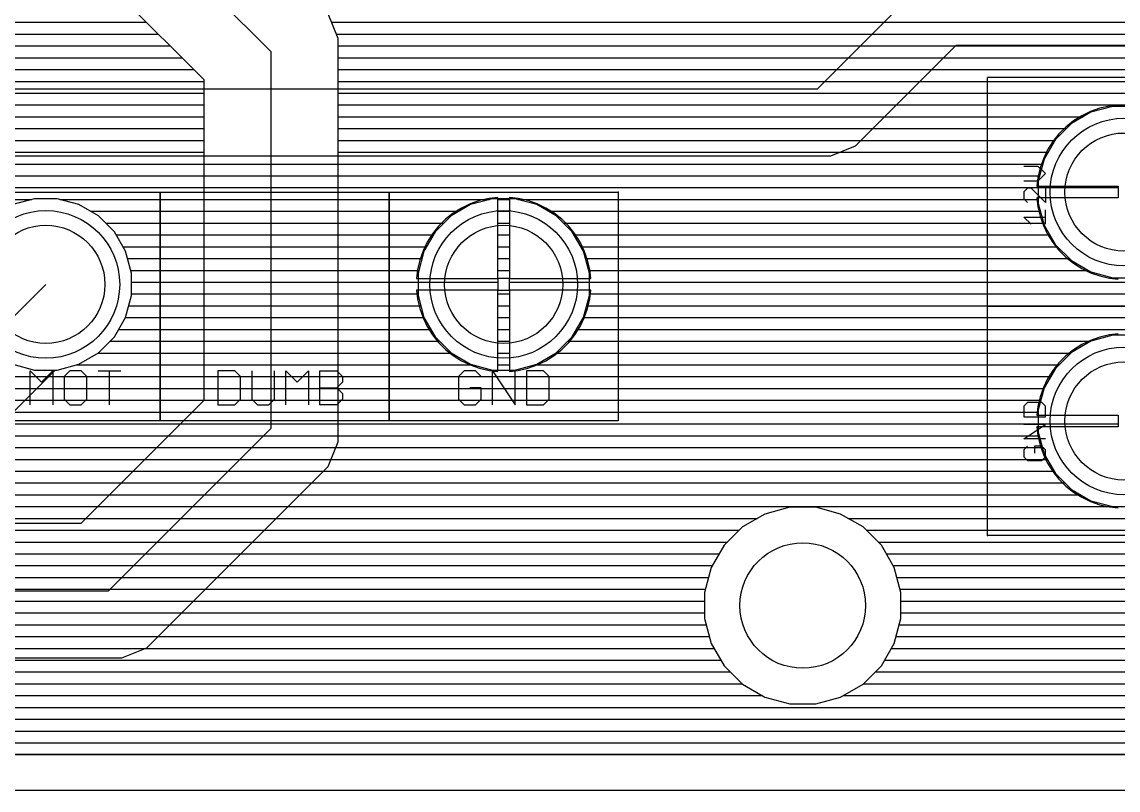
# Model space of a CAD drawing. Extents: x 0 to 5.05, y 0 to 8.75.
# Drawn here: x 1.693 to 3.177, y 0 to 1.04 of the extents above; entities that cross this region are included whole.
import ezdxf

# ---------------------------------------------------------------- set-up
doc = ezdxf.new("R2010")
doc.units = 0
for name, color, linetype in [('1', 22, 'CONTINUOUS'), ('16', 175, 'CONTINUOUS'), ('17', 82, 'CONTINUOUS'), ('20', 6, 'CONTINUOUS'), ('21', 253, 'CONTINUOUS'), ('23', 7, 'CONTINUOUS'), ('44', 253, 'CONTINUOUS'), ('51', 253, 'CONTINUOUS')]:
    doc.layers.add(name, color=color, linetype=linetype)

# ---------------------------------------------------------------- blocks, each defined once
blk = doc.blocks.new('ROUNDP')
blk.add_circle((0, 0), 0.5)

msp = doc.modelspace()

# ---------------------------------------------------------------- linework, layer by layer
at = {"layer": '1'}
for p, q in [((2.03, 1), (1.725, 1.305)), ((1.712307, 1.189), (1.939, 0.962307)), ((1.055714, 1.04), (1.861307, 1.04)), ((2.121, 1.018101), (2.107146, 1.051547)), ((2.111929, 1.04), (4.334, 1.04)), ((1.060001, 1.024), (1.877307, 1.024)), ((2.118556, 1.024), (4.334, 1.024)), ((2.121, 0.471899), (2.121, 1.018101)), ((1.061, 1.008), (1.893307, 1.008)), ((2.03, 0.49), (2.03, 1)), ((2.121, 1.008), (4.334, 1.008)), ((1.061, 0.992), (1.909307, 0.992)), ((2.121, 0.992), (4.334, 0.992)), ((1.057321, 0.976), (1.925307, 0.976)), ((2.121, 0.976), (4.334, 0.976)), ((1.052964, 0.96), (1.939, 0.96)), ((1.939, 0.962307), (1.939, 0.527693)), ((2.121, 0.96), (4.334, 0.96)), ((1.043727, 0.944), (1.939, 0.944)), ((2.121, 0.944), (4.334, 0.944)), ((1.032049, 0.928), (1.939, 0.928)), ((2.121, 0.928), (4.334, 0.928)), ((3.152282, 0.923567), (3.139772, 0.919189)), ((3.165203, 0.926516), (3.152282, 0.923567)), ((3.177, 0.927845), (3.165203, 0.926516)), ((1.015919, 0.912), (1.939, 0.912)), ((2.121, 0.912), (3.125541, 0.912)), ((3.116609, 0.906388), (3.106247, 0.898124)), ((3.127831, 0.913439), (3.116609, 0.906388)), ((3.139772, 0.919189), (3.127831, 0.913439)), ((0.986396, 0.896), (1.939, 0.896)), ((2.121, 0.896), (3.104123, 0.896)), ((3.106247, 0.898124), (3.096876, 0.888753)), ((0.568693, 0.88), (1.939, 0.88)), ((2.121, 0.88), (3.089896, 0.88)), ((3.088612, 0.878391), (3.081561, 0.867169)), ((3.096876, 0.888753), (3.088612, 0.878391)), ((0.552693, 0.864), (1.939, 0.864)), ((2.121, 0.864), (3.080035, 0.864)), ((3.081561, 0.867169), (3.07581, 0.855228)), ((0.536693, 0.848), (1.939, 0.848)), ((2.121, 0.848), (3.073281, 0.848)), ((3.07581, 0.855228), (3.071433, 0.842718)), ((0.520693, 0.832), (1.939, 0.832)), ((2.121, 0.832), (3.068987, 0.832)), ((3.071433, 0.842718), (3.068484, 0.829797)), ((3.068484, 0.829797), (3.067155, 0.818)), ((3.067155, 0.818), (3.176999, 0.818)), ((3.176999, 0.818), (3.176999, 0.802)), ((0.661422, 0.816), (1.939, 0.816)), ((2.121, 0.816), (3.176999, 0.816)), ((3.176999, 0.802), (3.067155, 0.802)), ((3.067155, 0.802), (3.068484, 0.790203)), ((0.68809, 0.8), (1.705997, 0.8)), ((1.709728, 0.801), (1.680226, 0.793095)), ((1.740272, 0.801), (1.709728, 0.801)), ((1.769774, 0.793095), (1.740272, 0.801)), ((1.744003, 0.8), (1.939, 0.8)), ((1.796226, 0.777823), (1.769774, 0.793095)), ((2.121, 0.8), (2.325997, 0.8)), ((2.300226, 0.793095), (2.273774, 0.777823)), ((2.329728, 0.801), (2.300226, 0.793095)), ((2.360272, 0.801), (2.329728, 0.801)), ((2.389774, 0.793095), (2.360272, 0.801)), ((2.364003, 0.8), (3.06738, 0.8)), ((2.416226, 0.777823), (2.389774, 0.793095)), ((3.068484, 0.790203), (3.071433, 0.777282)), ((1.785527, 0.784), (1.939, 0.784)), ((1.817823, 0.756226), (1.796226, 0.777823)), ((2.121, 0.784), (2.284473, 0.784)), ((2.273774, 0.777823), (2.252177, 0.756226)), ((2.405527, 0.784), (3.0699, 0.784)), ((2.437823, 0.756226), (2.416226, 0.777823)), ((3.071433, 0.777282), (3.07581, 0.764772)), ((1.806049, 0.768), (1.939, 0.768)), ((2.121, 0.768), (2.263951, 0.768)), ((2.426049, 0.768), (3.074681, 0.768)), ((3.07581, 0.764772), (3.081561, 0.752831)), ((1.833095, 0.729774), (1.817823, 0.756226)), ((1.820263, 0.752), (1.939, 0.752)), ((2.121, 0.752), (2.249737, 0.752)), ((2.252177, 0.756226), (2.236905, 0.729774)), ((2.453095, 0.729774), (2.437823, 0.756226)), ((2.440263, 0.752), (3.082083, 0.752)), ((3.081561, 0.752831), (3.088612, 0.741609)), ((1.8295, 0.736), (1.939, 0.736)), ((1.841, 0.700272), (1.833095, 0.729774)), ((2.121, 0.736), (2.2405, 0.736)), ((2.236905, 0.729774), (2.229, 0.700272)), ((2.4495, 0.736), (3.093085, 0.736)), ((2.461, 0.700272), (2.453095, 0.729774)), ((3.088612, 0.741609), (3.096876, 0.731247)), ((3.096876, 0.731247), (3.106247, 0.721876)), ((1.835714, 0.72), (1.939, 0.72)), ((2.121, 0.72), (2.234286, 0.72)), ((2.455714, 0.72), (3.108599, 0.72)), ((3.106247, 0.721876), (3.116609, 0.713612)), ((3.116609, 0.713612), (3.127831, 0.706561)), ((1.840001, 0.704), (1.939, 0.704)), ((1.841, 0.669728), (1.841, 0.700272)), ((2.121, 0.704), (2.229999, 0.704)), ((2.229, 0.700272), (2.229, 0.669728)), ((2.460001, 0.704), (3.133149, 0.704)), ((2.461, 0.669728), (2.461, 0.700272)), ((3.127831, 0.706561), (3.139772, 0.70081)), ((3.139772, 0.70081), (3.152282, 0.696433)), ((1.51, 0.47), (1.725, 0.685)), ((1.841, 0.688), (1.939, 0.688)), ((2.121, 0.688), (2.229, 0.688)), ((2.461, 0.688), (4.334, 0.688)), ((3.152282, 0.696433), (3.165203, 0.693484)), ((3.165203, 0.693484), (3.177, 0.692155)), ((1.833095, 0.640226), (1.841, 0.669728)), ((1.841, 0.672), (1.939, 0.672)), ((2.121, 0.672), (2.229, 0.672)), ((2.229, 0.669728), (2.236905, 0.640226)), ((2.453095, 0.640226), (2.461, 0.669728)), ((2.461, 0.672), (4.334, 0.672)), ((1.837321, 0.656), (1.939, 0.656)), ((2.121, 0.656), (2.232678, 0.656)), ((2.457321, 0.656), (4.334, 0.656)), ((1.817823, 0.613774), (1.833095, 0.640226)), ((1.832964, 0.64), (1.939, 0.64)), ((2.121, 0.64), (2.237035, 0.64)), ((2.236905, 0.640226), (2.252177, 0.613774)), ((2.437823, 0.613774), (2.453095, 0.640226)), ((2.452964, 0.64), (4.334, 0.64)), ((1.823727, 0.624), (1.939, 0.624)), ((2.121, 0.624), (2.246273, 0.624)), ((2.443727, 0.624), (4.334, 0.624)), ((1.796226, 0.592177), (1.817823, 0.613774)), ((2.252177, 0.613774), (2.273774, 0.592177)), ((2.416226, 0.592177), (2.437823, 0.613774)), ((3.169728, 0.616), (3.140226, 0.608095)), ((3.200272, 0.616), (3.169728, 0.616)), ((1.812049, 0.608), (1.939, 0.608)), ((2.121, 0.608), (2.257951, 0.608)), ((2.432049, 0.608), (3.140062, 0.608)), ((3.140226, 0.608095), (3.113774, 0.592823)), ((1.769774, 0.576905), (1.796226, 0.592177)), ((1.795919, 0.592), (1.939, 0.592)), ((2.121, 0.592), (2.274081, 0.592)), ((2.273774, 0.592177), (2.300226, 0.576905)), ((2.389774, 0.576905), (2.416226, 0.592177)), ((2.415919, 0.592), (3.112951, 0.592)), ((3.113774, 0.592823), (3.092177, 0.571226)), ((1.561547, 0.392854), (1.737693, 0.569)), ((1.737693, 0.569), (1.740272, 0.569)), ((1.740272, 0.569), (1.769774, 0.576905)), ((1.766396, 0.576), (1.939, 0.576)), ((2.121, 0.576), (2.303604, 0.576)), ((2.300226, 0.576905), (2.329728, 0.569)), ((2.329728, 0.569), (2.360272, 0.569)), ((2.360272, 0.569), (2.389774, 0.576905)), ((2.386396, 0.576), (3.096951, 0.576)), ((3.092177, 0.571226), (3.076905, 0.544774)), ((1.728693, 0.56), (1.939, 0.56)), ((2.121, 0.56), (3.085696, 0.56)), ((1.712693, 0.544), (1.939, 0.544)), ((2.121, 0.544), (3.076698, 0.544)), ((3.076905, 0.544774), (3.069, 0.515272)), ((1.696693, 0.528), (1.939, 0.528)), ((1.939, 0.527693), (1.772307, 0.361)), ((2.121, 0.528), (3.072411, 0.528)), ((1.680693, 0.512), (1.923307, 0.512)), ((2.121, 0.512), (3.069, 0.512)), ((3.069, 0.515272), (3.069, 0.484728)), ((1.664693, 0.496), (1.907307, 0.496)), ((1.81, 0.27), (2.03, 0.49)), ((2.121, 0.496), (3.069, 0.496)), ((1.648693, 0.48), (1.891307, 0.48)), ((2.121, 0.48), (3.070267, 0.48)), ((3.069, 0.484728), (3.076905, 0.455226)), ((1.632693, 0.464), (1.875307, 0.464)), ((2.107146, 0.438453), (2.121, 0.471899)), ((2.117728, 0.464), (3.074554, 0.464)), ((1.616693, 0.448), (1.859307, 0.448)), ((2.111101, 0.448), (3.081077, 0.448)), ((3.076905, 0.455226), (3.092177, 0.428774)), ((1.600693, 0.432), (1.843307, 0.432)), ((1.861547, 0.192854), (2.107146, 0.438453)), ((2.100693, 0.432), (3.090314, 0.432)), ((1.584693, 0.416), (1.827307, 0.416)), ((2.084693, 0.416), (3.104951, 0.416)), ((3.092177, 0.428774), (3.113774, 0.407177)), ((3.113774, 0.407177), (3.140226, 0.391905)), ((1.568693, 0.4), (1.811307, 0.4)), ((2.068693, 0.4), (3.126205, 0.4)), ((3.140226, 0.391905), (3.169728, 0.384)), ((1.540172, 0.384), (1.795307, 0.384)), ((2.052693, 0.384), (3.169728, 0.384)), ((2.698664, 0.373936), (2.668336, 0.356426)), ((2.73249, 0.383), (2.698664, 0.373936)), ((2.76751, 0.383), (2.73249, 0.383)), ((2.801336, 0.373936), (2.76751, 0.383)), ((2.831664, 0.356426), (2.801336, 0.373936)), ((3.169728, 0.384), (3.200272, 0.384)), ((0.529688, 0.368), (1.779307, 0.368)), ((1.772307, 0.361), (0.5369, 0.361)), ((2.036693, 0.368), (2.688382, 0.368)), ((2.668336, 0.356426), (2.643573, 0.331664)), ((2.811618, 0.368), (4.738382, 0.368)), ((2.856426, 0.331664), (2.831664, 0.356426)), ((2.020693, 0.352), (2.66391, 0.352)), ((2.83609, 0.352), (4.71391, 0.352)), ((2.004693, 0.336), (2.64791, 0.336)), ((2.643573, 0.331664), (2.626064, 0.301336)), ((2.85209, 0.336), (4.69791, 0.336)), ((2.873936, 0.301336), (2.856426, 0.331664)), ((1.988693, 0.32), (2.636839, 0.32)), ((2.863161, 0.32), (4.686839, 0.32)), ((1.972693, 0.304), (2.627602, 0.304)), ((2.626064, 0.301336), (2.617, 0.26751)), ((2.872398, 0.304), (4.677602, 0.304)), ((2.883, 0.26751), (2.873936, 0.301336)), ((1.956693, 0.288), (2.62249, 0.288)), ((2.87751, 0.288), (4.67249, 0.288)), ((0.5, 0.27), (1.81, 0.27)), ((1.940693, 0.272), (2.618203, 0.272)), ((2.617, 0.26751), (2.617, 0.23249)), ((2.881797, 0.272), (4.668203, 0.272)), ((2.883, 0.23249), (2.883, 0.26751)), ((1.924693, 0.256), (2.617, 0.256)), ((2.883, 0.256), (4.667, 0.256)), ((1.908693, 0.24), (2.617, 0.24)), ((2.883, 0.24), (4.667, 0.24)), ((1.892693, 0.224), (2.619275, 0.224)), ((2.617, 0.23249), (2.626064, 0.198664)), ((2.873936, 0.198664), (2.883, 0.23249)), ((2.880725, 0.224), (4.669275, 0.224)), ((1.876693, 0.208), (2.623562, 0.208)), ((2.876438, 0.208), (4.673562, 0.208)), ((2.626064, 0.198664), (2.643573, 0.168336)), ((2.856426, 0.168336), (2.873936, 0.198664)), ((0.500678, 0.179), (1.828101, 0.179)), ((1.828101, 0.179), (1.861547, 0.192854)), ((1.859486, 0.192), (2.629911, 0.192)), ((2.870089, 0.192), (4.679911, 0.192)), ((0.360851, 0.176), (2.639149, 0.176)), ((2.643573, 0.168336), (2.668336, 0.143573)), ((2.831664, 0.143573), (2.856426, 0.168336)), ((2.860851, 0.176), (4.689149, 0.176)), ((0.34809, 0.16), (2.651909, 0.16)), ((2.84809, 0.16), (4.701909, 0.16)), ((0.33209, 0.144), (2.667909, 0.144)), ((2.668336, 0.143573), (2.698664, 0.126064)), ((2.801336, 0.126064), (2.831664, 0.143573)), ((2.83209, 0.144), (4.717909, 0.144)), ((0.30469, 0.128), (2.69531, 0.128)), ((2.698664, 0.126064), (2.73249, 0.117)), ((2.76751, 0.117), (2.801336, 0.126064)), ((2.80469, 0.128), (4.74531, 0.128)), ((0.048, 0.112), (5.002, 0.112)), ((2.73249, 0.117), (2.76751, 0.117)), ((0.048, 0.096), (5.002, 0.096)), ((0.048, 0.08), (5.002, 0.08)), ((0.048, 0.064), (5.002, 0.064)), ((5.002, 0.048), (0.048, 0.048)), ((0.048, 0.048), (5.002, 0.048))]:
    msp.add_line(p, q, dxfattribs=at)
at = {"layer": '16'}
for p, q in [((2.77, 0.95), (2.92, 1.1)), ((2.821547, 0.872854), (2.957693, 1.009)), ((2.956693, 1.008), (3.404, 1.008)), ((2.957693, 1.009), (3.404, 1.009)), ((2.940693, 0.992), (3.404, 0.992)), ((2.924693, 0.976), (3.404, 0.976)), ((2.908693, 0.96), (3.404, 0.96)), ((1.38, 0.95), (2.77, 0.95)), ((2.892693, 0.944), (3.404, 0.944)), ((2.876693, 0.928), (3.404, 0.928)), ((3.169728, 0.926), (3.140226, 0.918095)), ((3.200272, 0.926), (3.169728, 0.926)), ((2.860693, 0.912), (3.129669, 0.912)), ((3.140226, 0.918095), (3.113774, 0.902823)), ((2.844693, 0.896), (3.106951, 0.896)), ((3.113774, 0.902823), (3.092177, 0.881226)), ((2.828693, 0.88), (3.091469, 0.88)), ((3.092177, 0.881226), (3.076905, 0.854774)), ((2.788101, 0.859), (2.821547, 0.872854)), ((2.800172, 0.864), (3.082232, 0.864)), ((0.048, 0.848), (3.07509, 0.848)), ((1.361899, 0.859), (2.788101, 0.859)), ((3.076905, 0.854774), (3.069, 0.825272)), ((0.048, 0.832), (3.070803, 0.832)), ((3.069, 0.825272), (3.069, 0.794728)), ((0.661422, 0.816), (3.069, 0.816)), ((2.337, 0.802845), (2.325203, 0.801516)), ((2.337, 0.693), (2.337, 0.802845)), ((2.353, 0.802845), (2.353, 0.693)), ((2.364797, 0.801516), (2.353, 0.802845)), ((0.68809, 0.8), (1.705997, 0.8)), ((1.709728, 0.801), (1.680226, 0.793095)), ((1.740272, 0.801), (1.709728, 0.801)), ((1.769774, 0.793095), (1.740272, 0.801)), ((1.744003, 0.8), (2.318561, 0.8)), ((1.796226, 0.777823), (1.769774, 0.793095)), ((2.287831, 0.788439), (2.276609, 0.781388)), ((2.299772, 0.794189), (2.287831, 0.788439)), ((2.312282, 0.798567), (2.299772, 0.794189)), ((2.325203, 0.801516), (2.312282, 0.798567)), ((2.337, 0.8), (2.353, 0.8)), ((2.377718, 0.798567), (2.364797, 0.801516)), ((2.371439, 0.8), (3.069, 0.8)), ((2.390228, 0.794189), (2.377718, 0.798567)), ((2.402169, 0.788439), (2.390228, 0.794189)), ((2.413391, 0.781388), (2.402169, 0.788439)), ((3.069, 0.794728), (3.076905, 0.765226)), ((1.785527, 0.784), (2.280767, 0.784)), ((1.817823, 0.756226), (1.796226, 0.777823)), ((2.266247, 0.773124), (2.256876, 0.763753)), ((2.276609, 0.781388), (2.266247, 0.773124)), ((2.337, 0.784), (2.353, 0.784)), ((2.409233, 0.784), (3.071875, 0.784)), ((2.423753, 0.773124), (2.413391, 0.781388)), ((2.433124, 0.763753), (2.423753, 0.773124)), ((1.806049, 0.768), (2.261123, 0.768)), ((2.256876, 0.763753), (2.248612, 0.753391)), ((2.337, 0.768), (2.353, 0.768)), ((2.428877, 0.768), (3.076162, 0.768)), ((2.441388, 0.753391), (2.433124, 0.763753)), ((3.076905, 0.765226), (3.092177, 0.738774)), ((1.833095, 0.729774), (1.817823, 0.756226)), ((1.820263, 0.752), (2.247738, 0.752)), ((2.248612, 0.753391), (2.241561, 0.742169)), ((2.337, 0.752), (2.353, 0.752)), ((2.448439, 0.742169), (2.441388, 0.753391)), ((2.442262, 0.752), (3.084541, 0.752)), ((1.8295, 0.736), (2.23859, 0.736)), ((1.841, 0.700272), (1.833095, 0.729774)), ((2.23581, 0.730228), (2.231433, 0.717718)), ((2.241561, 0.742169), (2.23581, 0.730228)), ((2.337, 0.736), (2.353, 0.736)), ((2.454189, 0.730228), (2.448439, 0.742169)), ((2.45141, 0.736), (3.094951, 0.736)), ((2.458567, 0.717718), (2.454189, 0.730228)), ((3.092177, 0.738774), (3.113774, 0.717177)), ((1.835714, 0.72), (2.232232, 0.72)), ((2.231433, 0.717718), (2.228484, 0.704797)), ((2.337, 0.72), (2.353, 0.72)), ((2.457768, 0.72), (3.110951, 0.72)), ((2.461516, 0.704797), (2.458567, 0.717718)), ((3.113774, 0.717177), (3.140226, 0.701905)), ((1.840001, 0.704), (2.228394, 0.704)), ((1.841, 0.669728), (1.841, 0.700272)), ((2.228484, 0.704797), (2.227155, 0.693)), ((2.337, 0.704), (2.353, 0.704)), ((2.462845, 0.693), (2.461516, 0.704797)), ((2.461606, 0.704), (3.136597, 0.704)), ((3.140226, 0.701905), (3.169728, 0.694)), ((1.841, 0.688), (2.336999, 0.688)), ((2.227155, 0.693), (2.336999, 0.693)), ((2.336999, 0.693), (2.336999, 0.677)), ((2.353, 0.693), (2.337, 0.693)), ((2.353, 0.677), (2.353, 0.693)), ((2.353, 0.693), (2.462845, 0.693)), ((2.353, 0.688), (3.404, 0.688)), ((3.169728, 0.694), (3.200272, 0.694)), ((1.833095, 0.640226), (1.841, 0.669728)), ((1.841, 0.672), (2.227718, 0.672)), ((2.336999, 0.677), (2.227155, 0.677)), ((2.227155, 0.677), (2.228484, 0.665203)), ((2.337, 0.567155), (2.337, 0.676999)), ((2.337, 0.676999), (2.353, 0.676999)), ((2.337, 0.672), (2.353, 0.672)), ((2.462845, 0.677), (2.353, 0.677)), ((2.353, 0.676999), (2.353, 0.567155)), ((2.461516, 0.665203), (2.462845, 0.677)), ((2.462282, 0.672), (3.404, 0.672)), ((1.837321, 0.656), (2.230584, 0.656)), ((2.228484, 0.665203), (2.231433, 0.652282)), ((2.337, 0.656), (2.353, 0.656)), ((2.458567, 0.652282), (2.461516, 0.665203)), ((2.459415, 0.656), (3.404, 0.656)), ((1.817823, 0.613774), (1.833095, 0.640226)), ((1.832964, 0.64), (2.235731, 0.64)), ((2.231433, 0.652282), (2.23581, 0.639772)), ((2.23581, 0.639772), (2.241561, 0.627831)), ((2.337, 0.64), (2.353, 0.64)), ((2.448439, 0.627831), (2.454189, 0.639772)), ((2.454189, 0.639772), (2.458567, 0.652282)), ((2.454269, 0.64), (3.404, 0.64)), ((1.823727, 0.624), (2.243968, 0.624)), ((2.241561, 0.627831), (2.248612, 0.616609)), ((2.337, 0.624), (2.353, 0.624)), ((2.441388, 0.616609), (2.448439, 0.627831)), ((2.446032, 0.624), (3.404, 0.624)), ((1.796226, 0.592177), (1.817823, 0.613774)), ((2.248612, 0.616609), (2.256876, 0.606247)), ((2.433124, 0.606247), (2.441388, 0.616609)), ((3.139772, 0.609189), (3.127831, 0.603439)), ((3.152282, 0.613567), (3.139772, 0.609189)), ((3.165203, 0.616516), (3.152282, 0.613567)), ((3.177, 0.617845), (3.165203, 0.616516)), ((1.812049, 0.608), (2.255478, 0.608)), ((2.256876, 0.606247), (2.266247, 0.596876)), ((2.266247, 0.596876), (2.276609, 0.588612)), ((2.337, 0.608), (2.353, 0.608)), ((2.413391, 0.588612), (2.423753, 0.596876)), ((2.423753, 0.596876), (2.433124, 0.606247)), ((2.434522, 0.608), (3.137302, 0.608)), ((3.116609, 0.596388), (3.106247, 0.588124)), ((3.127831, 0.603439), (3.116609, 0.596388)), ((1.769774, 0.576905), (1.796226, 0.592177)), ((1.795919, 0.592), (2.272361, 0.592)), ((2.276609, 0.588612), (2.287831, 0.581561)), ((2.287831, 0.581561), (2.299772, 0.57581)), ((2.337, 0.592), (2.353, 0.592)), ((2.390228, 0.57581), (2.402169, 0.581561)), ((2.402169, 0.581561), (2.413391, 0.588612)), ((2.417639, 0.592), (3.111107, 0.592)), ((3.106247, 0.588124), (3.096876, 0.578753)), ((1.680226, 0.576905), (1.709728, 0.569)), ((1.709728, 0.569), (1.740272, 0.569)), ((1.740272, 0.569), (1.769774, 0.576905)), ((1.766396, 0.576), (2.299378, 0.576)), ((2.299772, 0.57581), (2.312282, 0.571433)), ((2.312282, 0.571433), (2.325203, 0.568484)), ((2.325203, 0.568484), (2.337, 0.567155)), ((2.337, 0.576), (2.353, 0.576)), ((2.353, 0.567155), (2.364797, 0.568484)), ((2.364797, 0.568484), (2.377718, 0.571433)), ((2.377718, 0.571433), (2.390228, 0.57581)), ((2.390621, 0.576), (3.09468, 0.576)), ((3.088612, 0.568391), (3.081561, 0.557169)), ((3.096876, 0.578753), (3.088612, 0.568391)), ((0.048, 0.56), (3.08334, 0.56)), ((3.081561, 0.557169), (3.07581, 0.545228)), ((0.048, 0.544), (3.075381, 0.544)), ((3.07581, 0.545228), (3.071433, 0.532718)), ((0.048, 0.528), (3.070356, 0.528)), ((3.068484, 0.519797), (3.067155, 0.508)), ((3.071433, 0.532718), (3.068484, 0.519797)), ((0.048, 0.512), (3.067605, 0.512)), ((3.067155, 0.508), (3.176999, 0.508)), ((3.176999, 0.508), (3.176999, 0.492)), ((0.048, 0.496), (3.176999, 0.496)), ((3.176999, 0.492), (3.067155, 0.492)), ((3.067155, 0.492), (3.068484, 0.480203)), ((0.048, 0.48), (3.06853, 0.48)), ((3.068484, 0.480203), (3.071433, 0.467282)), ((0.048, 0.464), (3.072581, 0.464)), ((3.071433, 0.467282), (3.07581, 0.454772)), ((0.048, 0.448), (3.079072, 0.448)), ((3.07581, 0.454772), (3.081561, 0.442831)), ((0.048, 0.432), (3.088367, 0.432)), ((3.081561, 0.442831), (3.088612, 0.431609)), ((3.088612, 0.431609), (3.096876, 0.421247)), ((0.048, 0.416), (3.102123, 0.416)), ((3.096876, 0.421247), (3.106247, 0.411876)), ((3.106247, 0.411876), (3.116609, 0.403612)), ((3.116609, 0.403612), (3.127831, 0.396561)), ((0.048, 0.4), (3.122358, 0.4)), ((3.127831, 0.396561), (3.139772, 0.39081)), ((3.139772, 0.39081), (3.152282, 0.386433)), ((3.152282, 0.386433), (3.165203, 0.383484)), ((0.048, 0.384), (3.162942, 0.384)), ((2.698664, 0.373936), (2.668336, 0.356426)), ((2.73249, 0.383), (2.698664, 0.373936)), ((2.76751, 0.383), (2.73249, 0.383)), ((2.801336, 0.373936), (2.76751, 0.383)), ((2.831664, 0.356426), (2.801336, 0.373936)), ((3.165203, 0.383484), (3.177, 0.382155)), ((0.311618, 0.368), (2.688382, 0.368)), ((2.668336, 0.356426), (2.643573, 0.331664)), ((2.811618, 0.368), (4.738382, 0.368)), ((2.856426, 0.331664), (2.831664, 0.356426)), ((0.33609, 0.352), (2.66391, 0.352)), ((2.83609, 0.352), (4.71391, 0.352)), ((0.35209, 0.336), (2.64791, 0.336)), ((2.643573, 0.331664), (2.626064, 0.301336)), ((2.85209, 0.336), (4.69791, 0.336)), ((2.873936, 0.301336), (2.856426, 0.331664)), ((0.363161, 0.32), (2.636839, 0.32)), ((2.863161, 0.32), (4.686839, 0.32)), ((0.372398, 0.304), (2.627602, 0.304)), ((2.626064, 0.301336), (2.617, 0.26751)), ((2.872398, 0.304), (4.677602, 0.304)), ((2.883, 0.26751), (2.873936, 0.301336)), ((0.37751, 0.288), (2.62249, 0.288)), ((2.87751, 0.288), (4.67249, 0.288)), ((0.381797, 0.272), (2.618203, 0.272)), ((2.617, 0.26751), (2.617, 0.23249)), ((2.881797, 0.272), (4.668203, 0.272)), ((2.883, 0.23249), (2.883, 0.26751)), ((0.383, 0.256), (2.617, 0.256)), ((2.883, 0.256), (4.667, 0.256)), ((0.383, 0.24), (2.617, 0.24)), ((2.883, 0.24), (4.667, 0.24)), ((0.380725, 0.224), (2.619275, 0.224)), ((2.617, 0.23249), (2.626064, 0.198664)), ((2.873936, 0.198664), (2.883, 0.23249)), ((2.880725, 0.224), (4.669275, 0.224)), ((0.376438, 0.208), (2.623562, 0.208)), ((2.876438, 0.208), (4.673562, 0.208)), ((2.626064, 0.198664), (2.643573, 0.168336)), ((2.856426, 0.168336), (2.873936, 0.198664)), ((0.370089, 0.192), (2.629911, 0.192)), ((2.870089, 0.192), (4.679911, 0.192)), ((0.360851, 0.176), (2.639149, 0.176)), ((2.643573, 0.168336), (2.668336, 0.143573)), ((2.831664, 0.143573), (2.856426, 0.168336)), ((2.860851, 0.176), (4.689149, 0.176)), ((0.34809, 0.16), (2.651909, 0.16)), ((2.84809, 0.16), (4.701909, 0.16)), ((0.33209, 0.144), (2.667909, 0.144)), ((2.668336, 0.143573), (2.698664, 0.126064)), ((2.801336, 0.126064), (2.831664, 0.143573)), ((2.83209, 0.144), (4.717909, 0.144)), ((0.30469, 0.128), (2.69531, 0.128)), ((2.698664, 0.126064), (2.73249, 0.117)), ((2.76751, 0.117), (2.801336, 0.126064)), ((2.80469, 0.128), (4.74531, 0.128)), ((0.048, 0.112), (5.002, 0.112)), ((2.73249, 0.117), (2.76751, 0.117)), ((0.048, 0.096), (5.002, 0.096)), ((0.048, 0.08), (5.002, 0.08)), ((0.048, 0.064), (5.002, 0.064)), ((5.002, 0.048), (0.048, 0.048)), ((0.048, 0.048), (5.002, 0.048))]:
    msp.add_line(p, q, dxfattribs=at)
at = {"layer": '20'}
msp.add_line((0, 0), (5.05, 0), dxfattribs=at)
msp.add_circle((2.75, 0.25), 0.085, dxfattribs=at)
at = {"layer": '21'}
for p, q in [((3.068825, 0.84478), (3.049475, 0.84478)), ((3.0785, 0.835105), (3.068825, 0.84478)), ((3.068825, 0.82543), (3.0785, 0.835105)), ((3.049475, 0.82543), (3.068825, 0.82543)), ((3.054313, 0.815315), (3.049475, 0.810477)), ((3.049475, 0.810477), (3.049475, 0.800803)), ((3.05915, 0.815315), (3.054313, 0.815315)), ((3.0785, 0.795965), (3.05915, 0.815315)), ((3.0785, 0.815315), (3.0785, 0.795965)), ((3.049475, 0.800803), (3.054313, 0.795965)), ((3.05915, 0.7665), (3.049475, 0.776175)), ((3.049475, 0.776175), (3.0785, 0.776175)), ((3.0785, 0.7665), (3.0785, 0.78585)), ((1.703882, 0.522), (1.703882, 0.568039)), ((1.703882, 0.568039), (1.719228, 0.552693)), ((1.719228, 0.552693), (1.734575, 0.568039)), ((1.734575, 0.568039), (1.734575, 0.522)), ((1.757594, 0.568039), (1.749921, 0.560366)), ((1.772941, 0.568039), (1.757594, 0.568039)), ((1.780614, 0.560366), (1.772941, 0.568039)), ((1.79596, 0.568039), (1.826653, 0.568039)), ((1.811307, 0.522), (1.811307, 0.568039)), ((1.957843, 0.568039), (1.957843, 0.522)), ((1.980862, 0.568039), (1.957843, 0.568039)), ((1.988535, 0.560366), (1.980862, 0.568039)), ((2.003882, 0.568039), (2.003882, 0.529673)), ((2.034575, 0.529673), (2.034575, 0.568039)), ((2.049921, 0.522), (2.049921, 0.568039)), ((2.049921, 0.568039), (2.065267, 0.552693)), ((2.065267, 0.552693), (2.080614, 0.568039)), ((2.080614, 0.568039), (2.080614, 0.522)), ((2.09596, 0.522), (2.09596, 0.568039)), ((2.09596, 0.568039), (2.11898, 0.568039)), ((2.11898, 0.568039), (2.126653, 0.560366)), ((2.291555, 0.568039), (2.283882, 0.560366)), ((2.306902, 0.568039), (2.291555, 0.568039)), ((2.314575, 0.560366), (2.306902, 0.568039)), ((2.329921, 0.522), (2.329921, 0.568039)), ((2.329921, 0.568039), (2.360614, 0.522)), ((2.360614, 0.522), (2.360614, 0.568039)), ((2.375961, 0.568039), (2.375961, 0.522)), ((2.39898, 0.568039), (2.375961, 0.568039)), ((2.406653, 0.560366), (2.39898, 0.568039)), ((1.749921, 0.560366), (1.749921, 0.529673)), ((1.780614, 0.529673), (1.780614, 0.560366)), ((1.988535, 0.529673), (1.988535, 0.560366)), ((2.126653, 0.552693), (2.11898, 0.54502)), ((2.126653, 0.560366), (2.126653, 0.552693)), ((2.283882, 0.560366), (2.283882, 0.529673)), ((2.406653, 0.529673), (2.406653, 0.560366)), ((2.09596, 0.54502), (2.11898, 0.54502)), ((2.11898, 0.54502), (2.126653, 0.537346)), ((2.126653, 0.537346), (2.126653, 0.529673)), ((2.314575, 0.54502), (2.299228, 0.54502)), ((2.314575, 0.529673), (2.314575, 0.54502)), ((1.749921, 0.529673), (1.757594, 0.522)), ((1.757594, 0.522), (1.772941, 0.522)), ((1.772941, 0.522), (1.780614, 0.529673)), ((1.957843, 0.522), (1.980862, 0.522)), ((1.980862, 0.522), (1.988535, 0.529673)), ((2.003882, 0.529673), (2.011555, 0.522)), ((2.011555, 0.522), (2.026901, 0.522)), ((2.026901, 0.522), (2.034575, 0.529673)), ((2.11898, 0.522), (2.09596, 0.522)), ((2.126653, 0.529673), (2.11898, 0.522)), ((2.283882, 0.529673), (2.291555, 0.522)), ((2.291555, 0.522), (2.306902, 0.522)), ((2.306902, 0.522), (2.314575, 0.529673)), ((2.375961, 0.522), (2.39898, 0.522)), ((2.39898, 0.522), (2.406653, 0.529673)), ((3.054313, 0.52478), (3.049475, 0.519943)), ((3.049475, 0.519943), (3.049475, 0.50543)), ((3.073663, 0.52478), (3.054313, 0.52478)), ((3.0785, 0.519943), (3.073663, 0.52478)), ((3.0785, 0.50543), (3.0785, 0.519943)), ((3.049475, 0.50543), (3.0785, 0.50543)), ((3.049475, 0.475965), (3.0785, 0.495315)), ((3.0785, 0.495315), (3.049475, 0.495315)), ((3.0785, 0.475965), (3.049475, 0.475965)), ((3.054313, 0.46585), (3.049475, 0.461012)), ((3.049475, 0.461012), (3.049475, 0.451337)), ((3.073663, 0.46585), (3.063988, 0.46585)), ((3.063988, 0.46585), (3.063988, 0.456175)), ((3.0785, 0.461012), (3.073663, 0.46585)), ((3.0785, 0.451337), (3.0785, 0.461012)), ((3.049475, 0.451337), (3.054313, 0.4465)), ((3.054313, 0.4465), (3.073663, 0.4465)), ((3.073663, 0.4465), (3.0785, 0.451337))]:
    msp.add_line(p, q, dxfattribs=at)
at = {"layer": '23'}
for p in [(2.5, 0.81), (3, 0.345)]:
    msp.add_point(p, dxfattribs=at)
at = {"layer": '44'}
for centre in [(3.185, 0.81), (1.725, 0.685), (2.345, 0.685), (3.185, 0.5)]:
    msp.add_circle(centre, 0.08, dxfattribs=at)
at = {"layer": '51'}
for p, q in [((3, 0.655), (3, 0.965)), ((3.31, 0.965), (3, 0.965)), ((1.57, 0.81), (1.88, 0.81)), ((1.88, 0.5), (1.88, 0.81)), ((1.88, 0.81), (2.19, 0.81)), ((1.88, 0.81), (1.88, 0.5)), ((2.19, 0.5), (2.19, 0.81)), ((2.19, 0.81), (2.5, 0.81)), ((2.19, 0.81), (2.19, 0.5)), ((2.5, 0.81), (2.5, 0.5)), ((3, 0.345), (3, 0.655)), ((3.31, 0.655), (3, 0.655)), ((1.88, 0.5), (1.57, 0.5)), ((2.19, 0.5), (1.88, 0.5)), ((2.5, 0.5), (2.19, 0.5)), ((3.31, 0.345), (3, 0.345))]:
    msp.add_line(p, q, dxfattribs=at)

# ---------------------------------------------------------------- block references
at = {"layer": '17', "xscale": 0.2, "yscale": 0.2}
msp.add_blockref('ROUNDP', (3.185, 0.81), dxfattribs=at)
msp.add_blockref('ROUNDP', (3.185, 0.81), dxfattribs=at)
for p, rotation in [((1.725, 0.685), 180), ((1.725, 0.685), 180), ((2.345, 0.685), 180), ((2.345, 0.685), 180), ((3.185, 0.5), 90), ((3.185, 0.5), 90)]:
    msp.add_blockref('ROUNDP', p, dxfattribs=dict(at, rotation=rotation))

doc.saveas('drawing.dxf')
